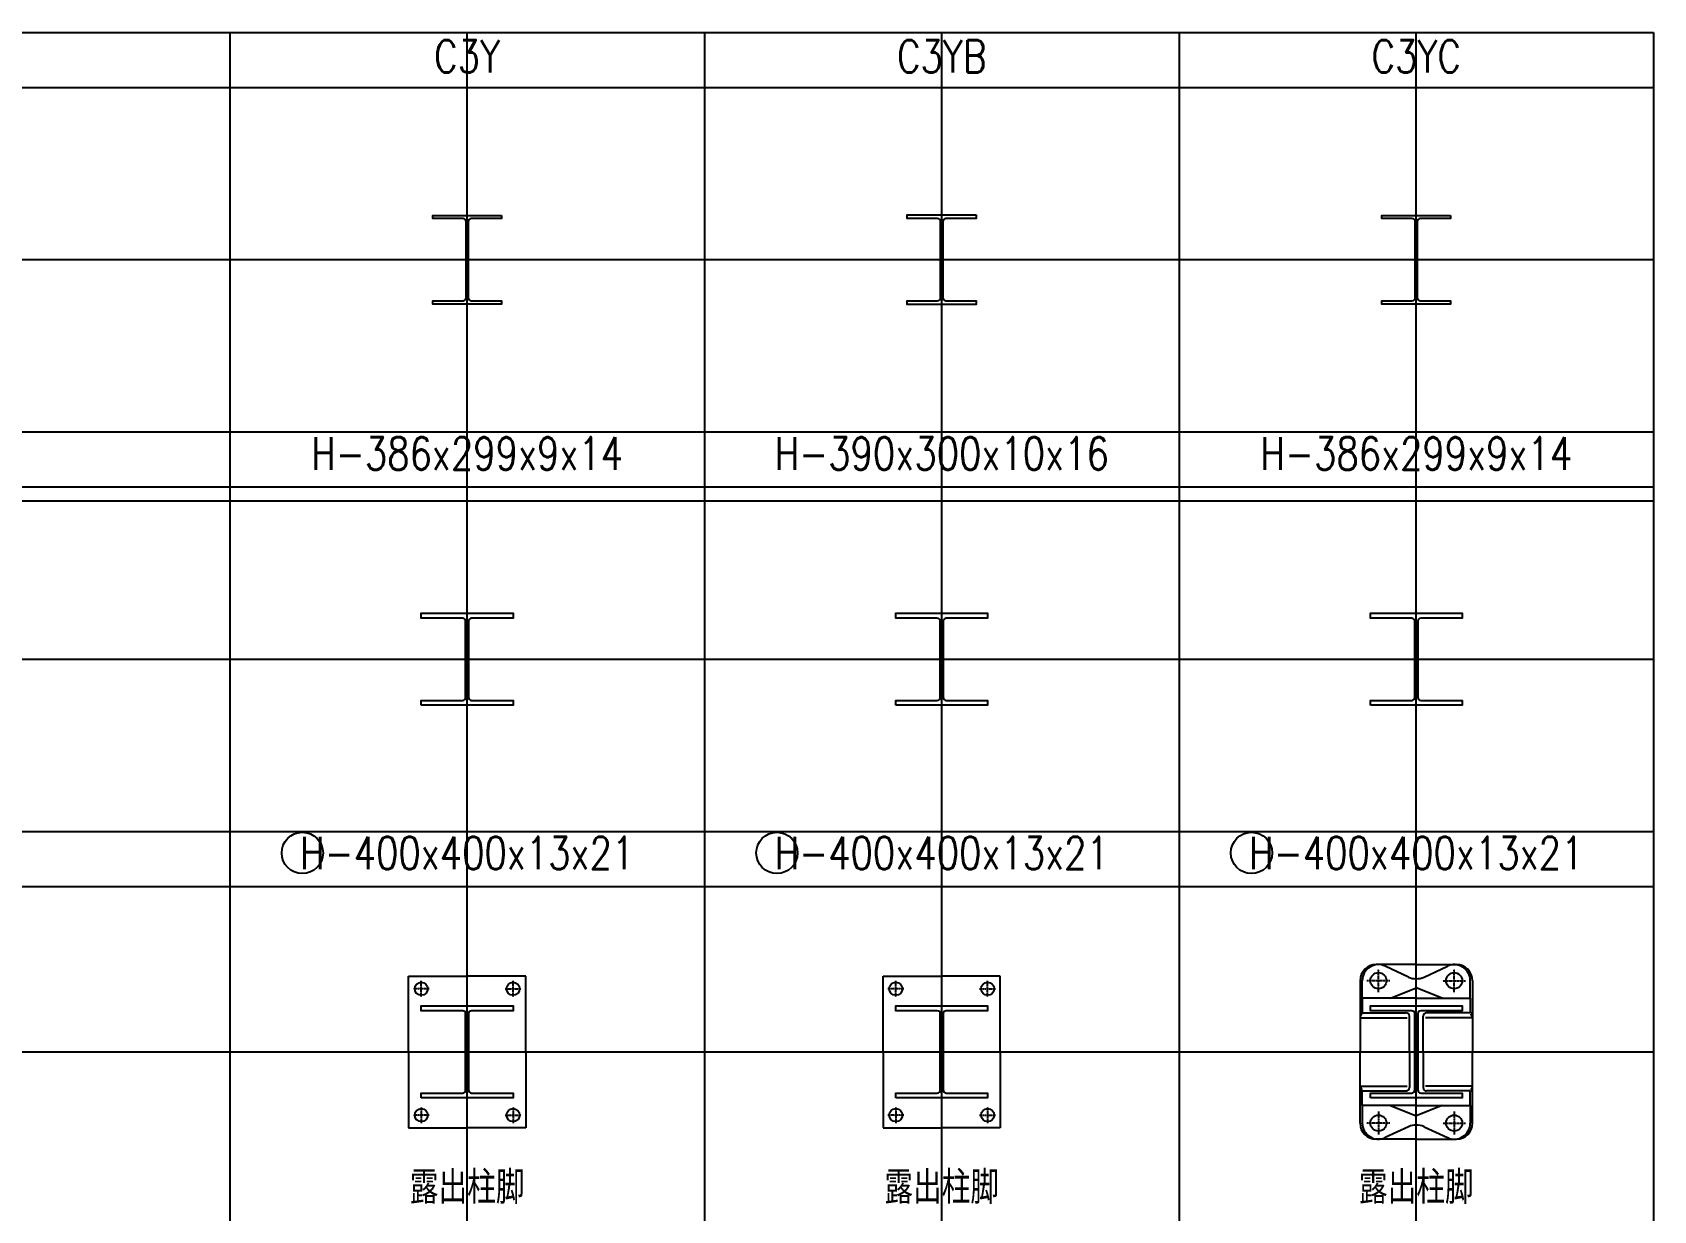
# Model space of a CAD drawing. Extents: x -668440 to 1010955, y -1678500 to 210463.
# Drawn here: x -184982 to -135563, y -397424 to -361519 of the extents above; entities that cross this region are included whole.
import ezdxf
from ezdxf.enums import TextEntityAlignment as Align

# ---------------------------------------------------------------- set-up
doc = ezdxf.new("R2010")
doc.units = 0
doc.header["$MEASUREMENT"] = 0
doc.linetypes.add('CENTER', pattern=[2, 1.25, -0.25, 0.25, -0.25])
doc.layers.get('0').update_dxf_attribs({"color": 3, "linetype": 'CONTINUOUS'})
doc.layers.get('Defpoints').update_dxf_attribs({"color": 251, "linetype": 'CONTINUOUS'})
for name, color, linetype in [('2024年12月16日修正', 4, 'CONTINUOUS'), ('BASE', 7, 'CONTINUOUS'), ('CENTER', 7, 'CONTINUOUS'), ('S柱', 4, 'CONTINUOUS'), ('注記', 3, 'CONTINUOUS')]:
    doc.layers.add(name, color=color, linetype=linetype)
doc.styles.add('DRACAD', font='txt', dxfattribs={"width": 0.85, "bigfont": 'extfont2'})

# ---------------------------------------------------------------- blocks, each defined once
blk = doc.blocks.new('柱リスト')
at = {"layer": '2024年12月16日修正', "linetype": 'Continuous'}
for p, q in [((229306.67627, -291753.07398, 4858.4634), (229306.67627, -291423.07398, 4858.4634)), ((229306.67627, -291423.07398, 4858.4634), (229561.67627, -291423.07398, 4858.4634)), ((229816.67627, -291423.07398, 4858.4634), (229561.67627, -291423.07398, 4858.4634)), ((229816.67627, -291753.07398, 4858.4634), (229816.67627, -291423.07398, 4858.4634)), ((229306.67627, -291753.07398, 4858.4634), (229306.67627, -292083.07398, 4858.4634)), ((229816.67627, -291753.07398, 4858.4634), (229816.67627, -292083.07398, 4858.4634)), ((229306.67627, -292083.07398, 4858.4634), (229561.67627, -292083.07398, 4858.4634)), ((229816.67627, -292083.07398, 4858.4634), (229561.67627, -292083.07398, 4858.4634))]:
    blk.add_line(p, q, dxfattribs=at)
at = {"layer": '2024年12月16日修正', "linetype": 'CENTER'}
for p, q in [((229396.67627, -291478.07398, 4858.4634), (229326.67627, -291478.07398, 4858.4634)), ((229361.67627, -291513.07398, 4858.4634), (229361.67627, -291443.07398, 4858.4634)), ((229726.67627, -291478.07398, 4858.4634), (229796.67627, -291478.07398, 4858.4634)), ((229761.67627, -291513.07398, 4858.4634), (229761.67627, -291443.07398, 4858.4634)), ((229361.67627, -291993.07398, 4858.4634), (229361.67627, -292063.07398, 4858.4634)), ((229761.67627, -291993.07398, 4858.4634), (229761.67627, -292063.07398, 4858.4634)), ((229396.67627, -292028.07398, 4858.4634), (229326.67627, -292028.07398, 4858.4634)), ((229726.67627, -292028.07398, 4858.4634), (229796.67627, -292028.07398, 4858.4634))]:
    blk.add_line(p, q, dxfattribs=at)
at = {"layer": '2024年12月16日修正', "elevation": 4858.4634}
for points in [[(229711.67627, -288109.15732), (229711.67627, -288125.15732), (229579.67627, -288125.15732, 0.4142135624), (229566.67627, -288138.15732), (229566.67627, -288470.15732, 0.4142135624), (229579.67627, -288483.15732), (229711.67627, -288483.15732), (229711.67627, -288499.15732), (229411.67627, -288499.15732), (229411.67627, -288483.15732), (229543.67627, -288483.15732, 0.4142135624), (229556.67627, -288470.15732), (229556.67627, -288138.15732, 0.4142135624), (229543.67627, -288125.15732), (229411.67627, -288125.15732), (229411.67627, -288109.15732)], [(229361.67627, -290243.61565), (229361.67627, -290222.61565), (229542.17627, -290222.61565, 0.4142135624), (229555.17627, -290209.61565), (229555.17627, -289877.61565, 0.4142135624), (229542.17627, -289864.61565), (229361.67627, -289864.61565), (229361.67627, -289843.61565), (229761.67627, -289843.61565), (229761.67627, -289864.61565), (229581.17627, -289864.61565, 0.4142135624), (229568.17627, -289877.61565), (229568.17627, -290209.61565, 0.4142135624), (229581.17627, -290222.61565), (229761.67627, -290222.61565), (229761.67627, -290243.61565)], [(229361.67627, -291953.07398), (229361.67627, -291932.07398), (229542.17627, -291932.07398, 0.4142135624), (229555.17627, -291919.07398), (229555.17627, -291587.07398, 0.4142135624), (229542.17627, -291574.07398), (229361.67627, -291574.07398), (229361.67627, -291553.07398), (229761.67627, -291553.07398), (229761.67627, -291574.07398), (229581.17627, -291574.07398, 0.4142135624), (229568.17627, -291587.07398), (229568.17627, -291919.07398, 0.4142135624), (229581.17627, -291932.07398), (229761.67627, -291932.07398), (229761.67627, -291953.07398)]]:
    blk.add_lwpolyline(points, format="xyb", close=True, dxfattribs=at)
at = {"layer": '2024年12月16日修正'}
blk.add_circle((228843.97576, -290886.92445), 90, dxfattribs=at)
at = {"layer": '2024年12月16日修正', "linetype": 'Continuous'}
for centre in [(229361.67627, -291478.07398, 4858.4634), (229761.67627, -291478.07398, 4858.4634), (229361.67627, -292028.07398, 4858.4634), (229761.67627, -292028.07398, 4858.4634)]:
    blk.add_circle(centre, 28.5, dxfattribs=at)
at = {"layer": 'BASE', "color": 7, "linetype": 'Continuous'}
for p, q in [((227240.00963, -291753.07398, 4858.4634), (227240.00963, -291423.07398, 4858.4634)), ((227240.00963, -291423.07398, 4858.4634), (227495.00963, -291423.07398, 4858.4634)), ((227750.00963, -291423.07398, 4858.4634), (227495.00963, -291423.07398, 4858.4634)), ((227750.00963, -291753.07398, 4858.4634), (227750.00963, -291423.07398, 4858.4634)), ((231628.34291, -291373.07398, 4858.4634), (231453.34291, -291373.07398, 4858.4634)), ((231594.40352, -291427.17364, 4858.4634), (231493.03988, -291379.68557, 4858.4634)), ((231628.34291, -291373.07398, 4858.4634), (231803.34291, -291373.07398, 4858.4634)), ((231662.28231, -291427.17364, 4858.4634), (231763.64594, -291379.68557, 4858.4634)), ((231383.34291, -291443.07398, 4858.4634), (231383.34291, -291753.07398, 4858.4634)), ((231393.34291, -291519.07398, 4858.4634), (231393.34291, -291443.07398, 4858.4634)), ((231515.84291, -291519.07398, 4858.4634), (231628.34291, -291474.07398, 4858.4634)), ((231740.84291, -291519.07398, 4858.4634), (231628.34291, -291474.07398, 4858.4634)), ((231863.34291, -291519.07398, 4858.4634), (231863.34291, -291443.07398, 4858.4634)), ((231873.34291, -291443.07398, 4858.4634), (231873.34291, -291753.07398, 4858.4634)), ((231628.34291, -291519.07398, 4858.4634), (231393.34291, -291519.07398, 4858.4634)), ((231393.34291, -291519.07398, 4858.4634), (231393.34291, -291583.07398, 4858.4634)), ((231628.34291, -291519.07398, 4858.4634), (231863.34291, -291519.07398, 4858.4634)), ((231863.34291, -291519.07398, 4858.4634), (231863.34291, -291583.07398, 4858.4634)), ((231391.34291, -291583.07398, 4858.4634), (231383.34291, -291583.07398, 4858.4634)), ((231383.34291, -291604.07398, 4858.4634), (231588.34291, -291604.07398, 4858.4634)), ((231385.49258, -291599.55968, 4858.4634), (231391.19324, -291587.58828, 4858.4634)), ((231393.34291, -291583.07398, 4858.4634), (231583.34291, -291583.07398, 4858.4634)), ((231598.34291, -291753.07398, 4858.4634), (231598.34291, -291598.07398, 4858.4634)), ((231658.34291, -291753.07398, 4858.4634), (231658.34291, -291598.07398, 4858.4634)), ((231873.34291, -291604.07398, 4858.4634), (231668.34291, -291604.07398, 4858.4634)), ((231863.34291, -291583.07398, 4858.4634), (231673.34291, -291583.07398, 4858.4634)), ((231865.34291, -291583.07398, 4858.4634), (231873.34291, -291583.07398, 4858.4634)), ((231871.19324, -291599.55968, 4858.4634), (231865.49258, -291587.58828, 4858.4634)), ((227240.00963, -291753.07398, 4858.4634), (227240.00963, -292083.07398, 4858.4634)), ((227750.00963, -291753.07398, 4858.4634), (227750.00963, -292083.07398, 4858.4634)), ((231383.34291, -292063.07398, 4858.4634), (231383.34291, -291753.07398, 4858.4634)), ((231598.34291, -291753.07398, 4858.4634), (231598.34291, -291908.07398, 4858.4634)), ((231658.34291, -291753.07398, 4858.4634), (231658.34291, -291908.07398, 4858.4634)), ((231873.34291, -292063.07398, 4858.4634), (231873.34291, -291753.07398, 4858.4634)), ((231383.34291, -291902.07398, 4858.4634), (231588.34291, -291902.07398, 4858.4634)), ((231391.34291, -291923.07398, 4858.4634), (231383.34291, -291923.07398, 4858.4634)), ((231385.49258, -291906.58828, 4858.4634), (231391.19324, -291918.55968, 4858.4634)), ((231393.34291, -291987.07398, 4858.4634), (231393.34291, -291923.07398, 4858.4634)), ((231393.34291, -291923.07398, 4858.4634), (231583.34291, -291923.07398, 4858.4634)), ((231873.34291, -291902.07398, 4858.4634), (231668.34291, -291902.07398, 4858.4634)), ((231863.34291, -291923.07398, 4858.4634), (231673.34291, -291923.07398, 4858.4634)), ((231863.34291, -291987.07398, 4858.4634), (231863.34291, -291923.07398, 4858.4634)), ((231865.34291, -291923.07398, 4858.4634), (231873.34291, -291923.07398, 4858.4634)), ((231871.19324, -291906.58828, 4858.4634), (231865.49258, -291918.55968, 4858.4634)), ((231628.34291, -291987.07398, 4858.4634), (231393.34291, -291987.07398, 4858.4634)), ((231393.34291, -291987.07398, 4858.4634), (231393.34291, -292063.07398, 4858.4634)), ((231515.84291, -291987.07398, 4858.4634), (231628.34291, -292032.07398, 4858.4634)), ((231628.34291, -291987.07398, 4858.4634), (231863.34291, -291987.07398, 4858.4634)), ((231740.84291, -291987.07398, 4858.4634), (231628.34291, -292032.07398, 4858.4634)), ((231863.34291, -291987.07398, 4858.4634), (231863.34291, -292063.07398, 4858.4634)), ((227240.00963, -292083.07398, 4858.4634), (227495.00963, -292083.07398, 4858.4634)), ((227750.00963, -292083.07398, 4858.4634), (227495.00963, -292083.07398, 4858.4634)), ((231628.34291, -292133.07398, 4858.4634), (231453.34291, -292133.07398, 4858.4634)), ((231594.40352, -292078.97432, 4858.4634), (231493.03988, -292126.46238, 4858.4634)), ((231628.34291, -292133.07398, 4858.4634), (231803.34291, -292133.07398, 4858.4634)), ((231662.28231, -292078.97432, 4858.4634), (231763.64594, -292126.46238, 4858.4634))]:
    blk.add_line(p, q, dxfattribs=at)
for centre, radius in [((231463.34291, -291443.07398, 4858.4634), 35), ((231793.34291, -291443.07398, 4858.4634), 35), ((227295.00963, -291478.07398, 4858.4634), 28.5), ((227695.00963, -291478.07398, 4858.4634), 28.5), ((227295.00963, -292028.07398, 4858.4634), 28.5), ((227695.00963, -292028.07398, 4858.4634), 28.5), ((231463.34291, -292063.07398, 4858.4634), 35), ((231793.34291, -292063.07398, 4858.4634), 35)]:
    blk.add_circle(centre, radius, dxfattribs=at)
for centre, radius, start, end in [((231453.34291, -291443.07398, 4858.4634), 70, 90, 180), ((231463.34291, -291443.07398, 4858.4634), 70, 64.897279244, 180), ((231628.34291, -291354.72975, 4858.4634), 80, 244.897279244, 295.102720756), ((231793.34291, -291443.07398, 4858.4634), 70, 0, 115.102720756), ((231803.34291, -291443.07398, 4858.4634), 70, 0, 90), ((231583.34291, -291598.07398, 4858.4634), 15, 0, 90), ((231673.34291, -291598.07398, 4858.4634), 15, 90, 180), ((231583.34291, -291908.07398, 4858.4634), 15, 270, 0), ((231673.34291, -291908.07398, 4858.4634), 15, 180, 270), ((231453.34291, -292063.07398, 4858.4634), 70, 180, 270), ((231463.34291, -292063.07398, 4858.4634), 70, 180, 295.102720756), ((231793.34291, -292063.07398, 4858.4634), 70, 244.897279244, 0), ((231803.34291, -292063.07398, 4858.4634), 70, 270, 0), ((231628.34291, -292151.41821, 4858.4634), 80, 64.897279244, 115.102720756)]:
    blk.add_arc(centre, radius, start, end, dxfattribs=at)
at = {"layer": 'CENTER', "color": 1, "linetype": 'CENTER'}
for p, q in [((231463.34291, -291493.07398, 4858.4634), (231463.34291, -291393.07398, 4858.4634)), ((231793.34291, -291493.07398, 4858.4634), (231793.34291, -291393.07398, 4858.4634)), ((227330.00963, -291478.07398, 4858.4634), (227260.00963, -291478.07398, 4858.4634)), ((227295.00963, -291513.07398, 4858.4634), (227295.00963, -291443.07398, 4858.4634)), ((227660.00963, -291478.07398, 4858.4634), (227730.00963, -291478.07398, 4858.4634)), ((227695.00963, -291513.07398, 4858.4634), (227695.00963, -291443.07398, 4858.4634)), ((231513.34291, -291443.07398, 4858.4634), (231413.34291, -291443.07398, 4858.4634)), ((231743.34291, -291443.07398, 4858.4634), (231843.34291, -291443.07398, 4858.4634)), ((227295.00963, -291993.07398, 4858.4634), (227295.00963, -292063.07398, 4858.4634)), ((227695.00963, -291993.07398, 4858.4634), (227695.00963, -292063.07398, 4858.4634)), ((227330.00963, -292028.07398, 4858.4634), (227260.00963, -292028.07398, 4858.4634)), ((227660.00963, -292028.07398, 4858.4634), (227730.00963, -292028.07398, 4858.4634)), ((231513.34291, -292063.07398, 4858.4634), (231413.34291, -292063.07398, 4858.4634)), ((231463.34291, -292013.07398, 4858.4634), (231463.34291, -292113.07398, 4858.4634)), ((231743.34291, -292063.07398, 4858.4634), (231843.34291, -292063.07398, 4858.4634)), ((231793.34291, -292013.07398, 4858.4634), (231793.34291, -292113.07398, 4858.4634))]:
    blk.add_line(p, q, dxfattribs=at)
at = {"layer": 'Defpoints'}
for p, q in [((227495.00963, -300460.81076, 4858.4634), (227495.00963, -287314.69899, 4858.4634)), ((229561.67627, -300460.81076, 4858.4634), (229561.67627, -287314.69899, 4858.4634)), ((231628.34291, -300460.81076, 4858.4634), (231628.34291, -287314.69899, 4858.4634)), ((232661.67623, -288304.15732, 4858.4634), (220261.67639, -288304.15732, 4858.4634)), ((220261.67639, -290043.61565, 4858.4634), (232661.67623, -290043.61565, 4858.4634)), ((220261.67639, -291753.07398, 4858.4634), (232661.67623, -291753.07398, 4858.4634))]:
    blk.add_line(p, q, dxfattribs=at)
at = {"layer": 'S柱', "elevation": 4858.4634}
for points in [[(227644.50963, -288111.15732), (227644.50963, -288125.15732), (227512.50963, -288125.15732, 0.4142135624), (227499.50963, -288138.15732), (227499.50963, -288470.15732, 0.4142135624), (227512.50963, -288483.15732), (227644.50963, -288483.15732), (227644.50963, -288497.15732), (227345.50963, -288497.15732), (227345.50963, -288483.15732), (227477.50963, -288483.15732, 0.4142135624), (227490.50963, -288470.15732), (227490.50963, -288138.15732, 0.4142135624), (227477.50963, -288125.15732), (227345.50963, -288125.15732), (227345.50963, -288111.15732)], [(231777.84291, -288111.15732), (231777.84291, -288125.15732), (231645.84291, -288125.15732, 0.4142135624), (231632.84291, -288138.15732), (231632.84291, -288470.15732, 0.4142135624), (231645.84291, -288483.15732), (231777.84291, -288483.15732), (231777.84291, -288497.15732), (231478.84291, -288497.15732), (231478.84291, -288483.15732), (231610.84291, -288483.15732, 0.4142135624), (231623.84291, -288470.15732), (231623.84291, -288138.15732, 0.4142135624), (231610.84291, -288125.15732), (231478.84291, -288125.15732), (231478.84291, -288111.15732)], [(227295.00963, -290243.61565), (227295.00963, -290222.61565), (227475.50963, -290222.61565, 0.4142135624), (227488.50963, -290209.61565), (227488.50963, -289877.61565, 0.4142135624), (227475.50963, -289864.61565), (227295.00963, -289864.61565), (227295.00963, -289843.61565), (227695.00963, -289843.61565), (227695.00963, -289864.61565), (227514.50963, -289864.61565, 0.4142135624), (227501.50963, -289877.61565), (227501.50963, -290209.61565, 0.4142135624), (227514.50963, -290222.61565), (227695.00963, -290222.61565), (227695.00963, -290243.61565)], [(231428.34291, -290243.61565), (231428.34291, -290222.61565), (231608.84291, -290222.61565, 0.4142135624), (231621.84291, -290209.61565), (231621.84291, -289877.61565, 0.4142135624), (231608.84291, -289864.61565), (231428.34291, -289864.61565), (231428.34291, -289843.61565), (231828.34291, -289843.61565), (231828.34291, -289864.61565), (231647.84291, -289864.61565, 0.4142135624), (231634.84291, -289877.61565), (231634.84291, -290209.61565, 0.4142135624), (231647.84291, -290222.61565), (231828.34291, -290222.61565), (231828.34291, -290243.61565)], [(227295.00963, -291953.07398), (227295.00963, -291932.07398), (227475.50963, -291932.07398, 0.4142135624), (227488.50963, -291919.07398), (227488.50963, -291587.07398, 0.4142135624), (227475.50963, -291574.07398), (227295.00963, -291574.07398), (227295.00963, -291553.07398), (227695.00963, -291553.07398), (227695.00963, -291574.07398), (227514.50963, -291574.07398, 0.4142135624), (227501.50963, -291587.07398), (227501.50963, -291919.07398, 0.4142135624), (227514.50963, -291932.07398), (227695.00963, -291932.07398), (227695.00963, -291953.07398)], [(231428.34291, -291953.07398), (231428.34291, -291932.07398), (231608.84291, -291932.07398, 0.4142135624), (231621.84291, -291919.07398), (231621.84291, -291587.07398, 0.4142135624), (231608.84291, -291574.07398), (231428.34291, -291574.07398), (231428.34291, -291553.07398), (231828.34291, -291553.07398), (231828.34291, -291574.07398), (231647.84291, -291574.07398, 0.4142135624), (231634.84291, -291587.07398), (231634.84291, -291919.07398, 0.4142135624), (231647.84291, -291932.07398), (231828.34291, -291932.07398), (231828.34291, -291953.07398)]]:
    blk.add_lwpolyline(points, format="xyb", close=True, dxfattribs=at)
at = {"layer": '注記', "linetype": 'Continuous'}
for p, q in [((218541.92641, -287314.69899, 4858.4634), (232661.67623, -287314.69899, 4858.4634)), ((226461.67631, -287314.69899, 4858.4634), (226461.67631, -300460.81076, 4858.4634)), ((226461.67631, -287314.69899, 4858.4634), (226461.67631, -300460.81076, 4858.4634)), ((228528.34295, -287314.69899, 4858.4634), (228528.34295, -300460.81076, 4858.4634)), ((230595.00959, -287314.69899, 4858.4634), (230595.00959, -300460.81076, 4858.4634)), ((232661.67623, -287314.69899, 4858.4634), (232661.67623, -300460.81076, 4858.4634)), ((232661.67623, -287314.69899, 4858.4634), (232661.67623, -300460.81076, 4858.4634)), ((218541.92641, -287554.15732, 4858.4634), (232661.67623, -287554.15732, 4858.4634)), ((220261.67639, -289054.15732, 4858.4634), (232661.67623, -289054.15732, 4858.4634)), ((218541.92641, -289293.61565, 4858.4634), (232661.67623, -289293.61565, 4858.4634)), ((218541.92641, -289353.61565, 4858.4634), (232661.67623, -289353.61565, 4858.4634)), ((220261.67639, -290793.61565, 4858.4634), (232661.67623, -290793.61565, 4858.4634)), ((219231.8014, -291033.07398, 4858.4634), (232661.67623, -291033.07398, 4858.4634))]:
    blk.add_line(p, q, dxfattribs=at)
at = {"layer": '注記'}
for centre in [(226777.30912, -290886.92445), (230910.6424, -290886.92445)]:
    blk.add_circle(centre, 90, dxfattribs=at)
at = {"layer": '2024年12月16日修正', "linetype": 'Continuous', "style": 'DRACAD', "width": 0.8}
for s, p in [('C3YB', (229561.67627, -287489.69899, 4858.4634)), ('H-390x300x10x16', (229561.67627, -289218.65732, 4858.4634)), ('H-400x400x13x21', (229561.67627, -290958.11565, 4858.4634)), ('露出柱脚', (229561.67627, -292414.53849))]:
    blk.add_text(s, height=142, dxfattribs=at).set_placement(p, align=Align.CENTER)
at = {"layer": '注記', "linetype": 'Continuous', "style": 'DRACAD', "width": 0.8}
for s, p in [('C3Y', (227495.00963, -287489.69899, 4858.4634)), ('C3YC', (231628.34291, -287489.69899, 4858.4634)), ('H-386x299x9x14', (227495.00963, -289218.65732, 4858.4634)), ('H-386x299x9x14', (231628.34291, -289218.65732, 4858.4634)), ('H-400x400x13x21', (227495.00963, -290958.11565, 4858.4634)), ('H-400x400x13x21', (231628.34291, -290958.11565, 4858.4634)), ('露出柱脚', (227495.00963, -292414.53849)), ('露出柱脚', (231628.34291, -292414.53849))]:
    blk.add_text(s, height=142, dxfattribs=at).set_placement(p, align=Align.CENTER)

msp = doc.modelspace()

# ---------------------------------------------------------------- block references
at = {"xscale": 7.000000000000349, "yscale": 7.000000000000349, "zscale": 7.000000000000349}
msp.add_blockref('柱リスト', (-1764194.71579, 1649683.65914, -34009.2438), dxfattribs=at)

doc.saveas('drawing.dxf')
